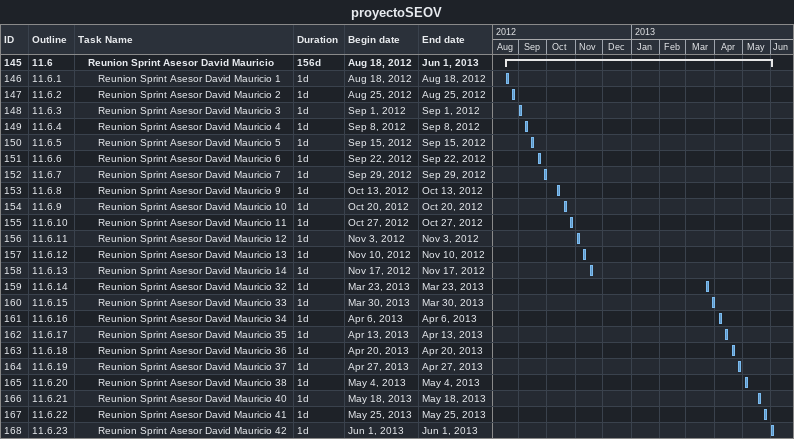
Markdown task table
proyectoSEOV

| ID | WBS | Task | Duration | Start | Finish |
|---|---|---|---|---|---|
| 145 | 11.6 | **Reunion Sprint Asesor David Mauricio** | 156d | 2012-08-18 | 2013-06-01 |
| 146 | 11.6.1 | Reunion Sprint Asesor David Mauricio 1 | 1d | 2012-08-18 | 2012-08-18 |
| 147 | 11.6.2 | Reunion Sprint Asesor David Mauricio 2 | 1d | 2012-08-25 | 2012-08-25 |
| 148 | 11.6.3 | Reunion Sprint Asesor David Mauricio 3 | 1d | 2012-09-01 | 2012-09-01 |
| 149 | 11.6.4 | Reunion Sprint Asesor David Mauricio 4 | 1d | 2012-09-08 | 2012-09-08 |
| 150 | 11.6.5 | Reunion Sprint Asesor David Mauricio 5 | 1d | 2012-09-15 | 2012-09-15 |
| 151 | 11.6.6 | Reunion Sprint Asesor David Mauricio 6 | 1d | 2012-09-22 | 2012-09-22 |
| 152 | 11.6.7 | Reunion Sprint Asesor David Mauricio 7 | 1d | 2012-09-29 | 2012-09-29 |
| 153 | 11.6.8 | Reunion Sprint Asesor David Mauricio 9 | 1d | 2012-10-13 | 2012-10-13 |
| 154 | 11.6.9 | Reunion Sprint Asesor David Mauricio 10 | 1d | 2012-10-20 | 2012-10-20 |
| 155 | 11.6.10 | Reunion Sprint Asesor David Mauricio 11 | 1d | 2012-10-27 | 2012-10-27 |
| 156 | 11.6.11 | Reunion Sprint Asesor David Mauricio 12 | 1d | 2012-11-03 | 2012-11-03 |
| 157 | 11.6.12 | Reunion Sprint Asesor David Mauricio 13 | 1d | 2012-11-10 | 2012-11-10 |
| 158 | 11.6.13 | Reunion Sprint Asesor David Mauricio 14 | 1d | 2012-11-17 | 2012-11-17 |
| 159 | 11.6.14 | Reunion Sprint Asesor David Mauricio 32 | 1d | 2013-03-23 | 2013-03-23 |
| 160 | 11.6.15 | Reunion Sprint Asesor David Mauricio 33 | 1d | 2013-03-30 | 2013-03-30 |
| 161 | 11.6.16 | Reunion Sprint Asesor David Mauricio 34 | 1d | 2013-04-06 | 2013-04-06 |
| 162 | 11.6.17 | Reunion Sprint Asesor David Mauricio 35 | 1d | 2013-04-13 | 2013-04-13 |
| 163 | 11.6.18 | Reunion Sprint Asesor David Mauricio 36 | 1d | 2013-04-20 | 2013-04-20 |
| 164 | 11.6.19 | Reunion Sprint Asesor David Mauricio 37 | 1d | 2013-04-27 | 2013-04-27 |
| 165 | 11.6.20 | Reunion Sprint Asesor David Mauricio 38 | 1d | 2013-05-04 | 2013-05-04 |
| 166 | 11.6.21 | Reunion Sprint Asesor David Mauricio 40 | 1d | 2013-05-18 | 2013-05-18 |
| 167 | 11.6.22 | Reunion Sprint Asesor David Mauricio 41 | 1d | 2013-05-25 | 2013-05-25 |
| 168 | 11.6.23 | Reunion Sprint Asesor David Mauricio 42 | 1d | 2013-06-01 | 2013-06-01 |
